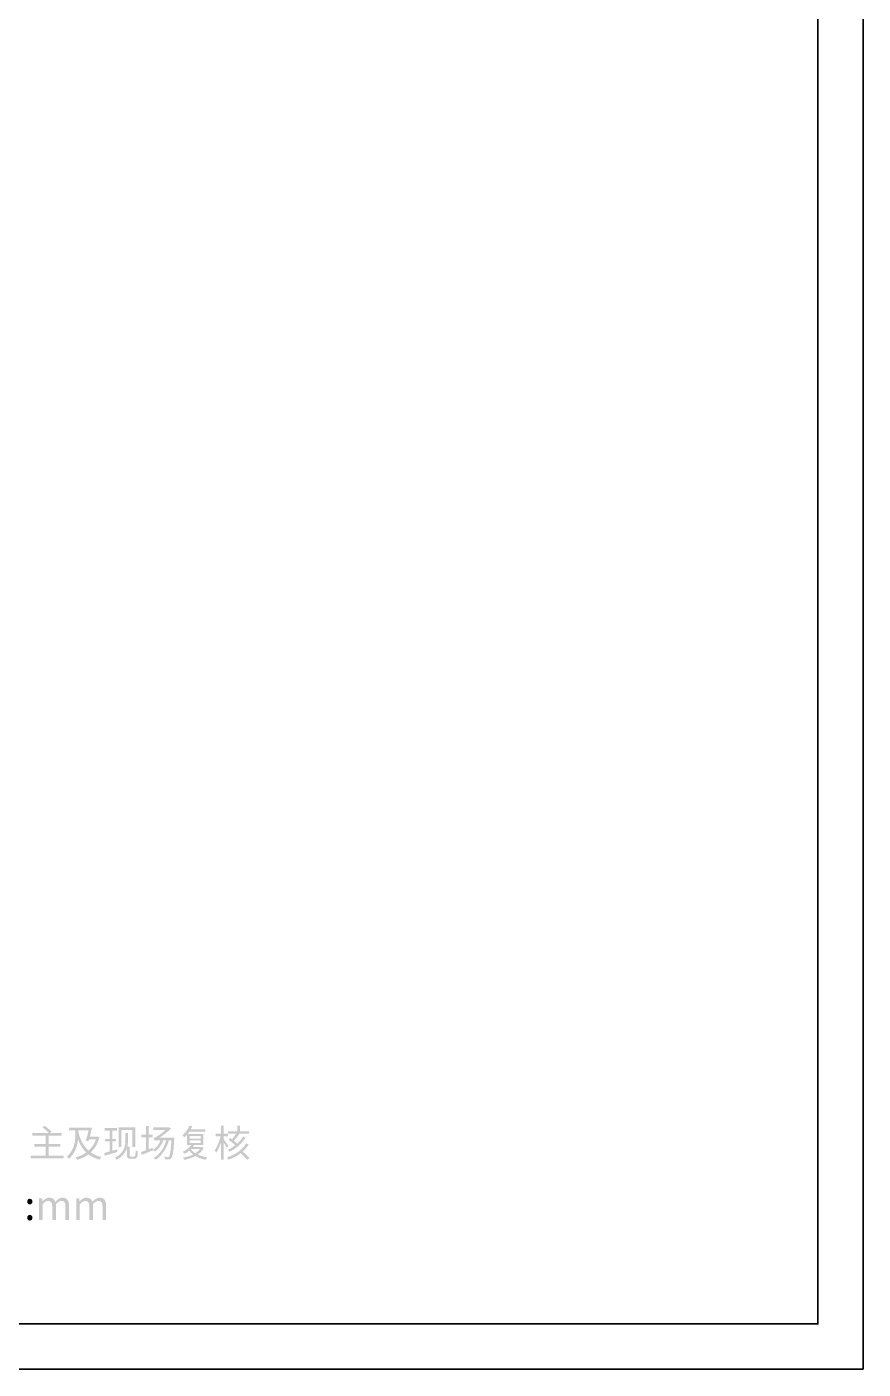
# Model space of a CAD drawing. Header units: millimetres. Extents: x -4600 to 229000, y -4300 to 19460.
# Drawn here: x 141597 to 149000, y -4300 to 7580 of the extents above; entities that cross this region are included whole.
import ezdxf

# ---------------------------------------------------------------- set-up
doc = ezdxf.new("R2010")
doc.units = ezdxf.units.MM
doc.header["$LTSCALE"] = 100
doc.layers.add('A-NOTE', color=7, linetype='Continuous', lineweight=18)
doc.layers.add('A-SHEET', color=7, linetype='Continuous', lineweight=35)

# ---------------------------------------------------------------- blocks, each defined once
blk = doc.blocks.new('A04_SHEET')
at = {"layer": 'A-NOTE'}
h = blk.add_hatch(color=256, dxfattribs=at)
edge = h.paths.add_edge_path()
edge.add_spline(control_points=[(21735, -2160), (21755, -2174), (21778, -2195), (21791, -2210)], knot_values=[0, 0, 0, 0, 1, 1, 1, 1], degree=3, periodic=0)
edge.add_line((21791, -2210), (21646, -2210))
edge.add_line((21646, -2210), (21646, -2234))
edge.add_line((21646, -2234), (21763, -2234))
edge.add_line((21763, -2234), (21763, -2306))
edge.add_line((21763, -2306), (21662, -2306))
edge.add_line((21662, -2306), (21662, -2330))
edge.add_line((21662, -2330), (21763, -2330))
edge.add_line((21763, -2330), (21763, -2411))
edge.add_line((21763, -2411), (21631, -2411))
edge.add_line((21631, -2411), (21631, -2435))
edge.add_line((21631, -2435), (21923, -2435))
edge.add_line((21923, -2435), (21923, -2411))
edge.add_line((21923, -2411), (21790, -2411))
edge.add_line((21790, -2411), (21790, -2330))
edge.add_line((21790, -2330), (21893, -2330))
edge.add_line((21893, -2330), (21893, -2306))
edge.add_line((21893, -2306), (21790, -2306))
edge.add_line((21790, -2306), (21790, -2234))
edge.add_line((21790, -2234), (21906, -2234))
edge.add_line((21906, -2234), (21906, -2210))
edge.add_line((21906, -2210), (21800, -2210))
edge.add_line((21800, -2210), (21816, -2199))
edge.add_spline(control_points=[(21816, -2199), (21803, -2184), (21776, -2161), (21755, -2146)], knot_values=[0, 0, 0, 0, 1, 1, 1, 1], degree=3, periodic=0)
edge.add_line((21755, -2146), (21735, -2160))
h = blk.add_hatch(color=256, dxfattribs=at)
edge = h.paths.add_edge_path()
edge.add_line((21970, -2163), (21970, -2187))
edge.add_line((21970, -2187), (22027, -2187))
edge.add_line((22027, -2187), (22027, -2214))
edge.add_spline(control_points=[(22027, -2214), (22027, -2273), (22022, -2355), (21952, -2420)], knot_values=[0, 0, 0, 0, 1, 1, 1, 1], degree=3, periodic=0)
edge.add_spline(control_points=[(21952, -2420), (21957, -2424), (21966, -2434), (21970, -2440)], knot_values=[0, 0, 0, 0, 1, 1, 1, 1], degree=3, periodic=0)
edge.add_spline(control_points=[(21970, -2440), (22027, -2386), (22045, -2323), (22050, -2267)], knot_values=[0, 0, 0, 0, 1, 1, 1, 1], degree=3, periodic=0)
edge.add_spline(control_points=[(22050, -2267), (22068, -2313), (22091, -2352), (22123, -2382)], knot_values=[0, 0, 0, 0, 1, 1, 1, 1], degree=3, periodic=0)
edge.add_spline(control_points=[(22123, -2382), (22095, -2403), (22062, -2416), (22028, -2425)], knot_values=[0, 0, 0, 0, 1, 1, 1, 1], degree=3, periodic=0)
edge.add_spline(control_points=[(22028, -2425), (22033, -2430), (22039, -2440), (22042, -2447)], knot_values=[0, 0, 0, 0, 1, 1, 1, 1], degree=3, periodic=0)
edge.add_spline(control_points=[(22042, -2447), (22079, -2436), (22113, -2421), (22142, -2399)], knot_values=[0, 0, 0, 0, 1, 1, 1, 1], degree=3, periodic=0)
edge.add_spline(control_points=[(22142, -2399), (22170, -2420), (22202, -2435), (22241, -2446)], knot_values=[0, 0, 0, 0, 1, 1, 1, 1], degree=3, periodic=0)
edge.add_spline(control_points=[(22241, -2446), (22245, -2439), (22252, -2428), (22258, -2423)], knot_values=[0, 0, 0, 0, 1, 1, 1, 1], degree=3, periodic=0)
edge.add_spline(control_points=[(22258, -2423), (22221, -2414), (22190, -2400), (22163, -2381)], knot_values=[0, 0, 0, 0, 1, 1, 1, 1], degree=3, periodic=0)
edge.add_spline(control_points=[(22163, -2381), (22198, -2349), (22225, -2306), (22239, -2247)], knot_values=[0, 0, 0, 0, 1, 1, 1, 1], degree=3, periodic=0)
edge.add_line((22239, -2247), (22222, -2241))
edge.add_line((22222, -2241), (22218, -2242))
edge.add_line((22218, -2242), (22155, -2242))
edge.add_spline(control_points=[(22155, -2242), (22162, -2215), (22169, -2187), (22173, -2165)], knot_values=[0, 0, 0, 0, 1, 1, 1, 1], degree=3, periodic=0)
edge.add_line((22173, -2165), (22155, -2161))
edge.add_line((22155, -2161), (22150, -2163))
edge.add_line((22150, -2163), (21970, -2163))
edge = h.paths.add_edge_path(flags=0)
edge.add_spline(control_points=[(22144, -2366), (22098, -2325), (22069, -2268), (22052, -2197)], knot_values=[0, 0, 0, 0, 1, 1, 1, 1], degree=3, periodic=0)
edge.add_line((22052, -2197), (22052, -2187))
edge.add_line((22052, -2187), (22143, -2187))
edge.add_spline(control_points=[(22143, -2187), (22137, -2214), (22127, -2250), (22119, -2278)], knot_values=[0, 0, 0, 0, 1, 1, 1, 1], degree=3, periodic=0)
edge.add_line((22119, -2278), (22144, -2282))
edge.add_line((22144, -2282), (22149, -2265))
edge.add_line((22149, -2265), (22208, -2265))
edge.add_spline(control_points=[(22208, -2265), (22195, -2307), (22172, -2340), (22144, -2366)], knot_values=[0, 0, 0, 0, 1, 1, 1, 1], degree=3, periodic=0)
h = blk.add_hatch(color=256, dxfattribs=at)
edge = h.paths.add_edge_path()
edge.add_line((22282, -2387), (22287, -2411))
edge.add_spline(control_points=[(22287, -2411), (22318, -2402), (22360, -2389), (22399, -2378)], knot_values=[0, 0, 0, 0, 1, 1, 1, 1], degree=3, periodic=0)
edge.add_line((22399, -2378), (22396, -2355))
edge.add_line((22396, -2355), (22353, -2368))
edge.add_line((22353, -2368), (22353, -2285))
edge.add_line((22353, -2285), (22387, -2285))
edge.add_line((22387, -2285), (22387, -2262))
edge.add_line((22387, -2262), (22353, -2262))
edge.add_line((22353, -2262), (22353, -2190))
edge.add_line((22353, -2190), (22394, -2190))
edge.add_line((22394, -2190), (22394, -2167))
edge.add_line((22394, -2167), (22286, -2167))
edge.add_line((22286, -2167), (22286, -2190))
edge.add_line((22286, -2190), (22329, -2190))
edge.add_line((22329, -2190), (22329, -2262))
edge.add_line((22329, -2262), (22290, -2262))
edge.add_line((22290, -2262), (22290, -2285))
edge.add_line((22290, -2285), (22329, -2285))
edge.add_line((22329, -2285), (22329, -2374))
edge.add_spline(control_points=[(22329, -2374), (22311, -2379), (22295, -2384), (22282, -2387)], knot_values=[0, 0, 0, 0, 1, 1, 1, 1], degree=3, periodic=0)
h = blk.add_hatch(color=256, dxfattribs=at)
edge = h.paths.add_edge_path()
edge.add_line((22470, -2210), (22470, -2274))
edge.add_spline(control_points=[(22470, -2274), (22470, -2325), (22459, -2387), (22376, -2429)], knot_values=[0, 0, 0, 0, 1, 1, 1, 1], degree=3, periodic=0)
edge.add_spline(control_points=[(22376, -2429), (22381, -2433), (22389, -2442), (22392, -2447)], knot_values=[0, 0, 0, 0, 1, 1, 1, 1], degree=3, periodic=0)
edge.add_spline(control_points=[(22392, -2447), (22446, -2419), (22472, -2380), (22484, -2340)], knot_values=[0, 0, 0, 0, 1, 1, 1, 1], degree=3, periodic=0)
edge.add_line((22484, -2340), (22484, -2410))
edge.add_spline(control_points=[(22484, -2410), (22484, -2432), (22492, -2438), (22515, -2438)], knot_values=[0, 0, 0, 0, 1, 1, 1, 1], degree=3, periodic=0)
edge.add_line((22515, -2438), (22545, -2438))
edge.add_spline(control_points=[(22545, -2438), (22573, -2438), (22577, -2425), (22580, -2373)], knot_values=[0, 0, 0, 0, 1, 1, 1, 1], degree=3, periodic=0)
edge.add_spline(control_points=[(22580, -2373), (22574, -2372), (22566, -2368), (22560, -2363)], knot_values=[0, 0, 0, 0, 1, 1, 1, 1], degree=3, periodic=0)
edge.add_spline(control_points=[(22560, -2363), (22559, -2410), (22557, -2419), (22545, -2419)], knot_values=[0, 0, 0, 0, 1, 1, 1, 1], degree=3, periodic=0)
edge.add_line((22545, -2419), (22518, -2419))
edge.add_spline(control_points=[(22518, -2419), (22509, -2419), (22507, -2417), (22507, -2407)], knot_values=[0, 0, 0, 0, 1, 1, 1, 1], degree=3, periodic=0)
edge.add_line((22507, -2407), (22507, -2330))
edge.add_line((22507, -2330), (22487, -2330))
edge.add_spline(control_points=[(22487, -2330), (22491, -2311), (22492, -2292), (22492, -2274)], knot_values=[0, 0, 0, 0, 1, 1, 1, 1], degree=3, periodic=0)
edge.add_line((22492, -2274), (22492, -2210))
edge.add_line((22492, -2210), (22470, -2210))
h.paths.add_polyline_path([(22409, -2161), (22409, -2335), (22433, -2335), (22433, -2183), (22532, -2183), (22532, -2335), (22556, -2335), (22556, -2161), (22409, -2161)], flags=0)
h = blk.add_hatch(color=256, dxfattribs=at)
edge = h.paths.add_edge_path()
edge.add_spline(control_points=[(22730, -2278), (22732, -2275), (22743, -2274), (22758, -2274)], knot_values=[0, 0, 0, 0, 1, 1, 1, 1], degree=3, periodic=0)
edge.add_line((22758, -2274), (22781, -2274))
edge.add_spline(control_points=[(22781, -2274), (22768, -2310), (22744, -2340), (22714, -2359)], knot_values=[0, 0, 0, 0, 1, 1, 1, 1], degree=3, periodic=0)
edge.add_line((22714, -2359), (22710, -2340))
edge.add_line((22710, -2340), (22675, -2354))
edge.add_line((22675, -2354), (22675, -2248))
edge.add_line((22675, -2248), (22711, -2248))
edge.add_line((22711, -2248), (22711, -2225))
edge.add_line((22711, -2225), (22675, -2225))
edge.add_line((22675, -2225), (22675, -2149))
edge.add_line((22675, -2149), (22652, -2149))
edge.add_line((22652, -2149), (22652, -2225))
edge.add_line((22652, -2225), (22611, -2225))
edge.add_line((22611, -2225), (22611, -2248))
edge.add_line((22611, -2248), (22652, -2248))
edge.add_line((22652, -2248), (22652, -2362))
edge.add_spline(control_points=[(22652, -2362), (22635, -2368), (22619, -2374), (22607, -2378)], knot_values=[0, 0, 0, 0, 1, 1, 1, 1], degree=3, periodic=0)
edge.add_line((22607, -2378), (22615, -2403))
edge.add_spline(control_points=[(22615, -2403), (22643, -2392), (22680, -2377), (22714, -2363)], knot_values=[0, 0, 0, 0, 1, 1, 1, 1], degree=3, periodic=0)
edge.add_line((22714, -2363), (22714, -2360))
edge.add_spline(control_points=[(22714, -2360), (22719, -2363), (22728, -2370), (22732, -2374)], knot_values=[0, 0, 0, 0, 1, 1, 1, 1], degree=3, periodic=0)
edge.add_spline(control_points=[(22732, -2374), (22763, -2351), (22790, -2317), (22805, -2274)], knot_values=[0, 0, 0, 0, 1, 1, 1, 1], degree=3, periodic=0)
edge.add_line((22805, -2274), (22832, -2274))
edge.add_spline(control_points=[(22832, -2274), (22811, -2344), (22775, -2398), (22719, -2432)], knot_values=[0, 0, 0, 0, 1, 1, 1, 1], degree=3, periodic=0)
edge.add_spline(control_points=[(22719, -2432), (22725, -2435), (22734, -2442), (22738, -2446)], knot_values=[0, 0, 0, 0, 1, 1, 1, 1], degree=3, periodic=0)
edge.add_spline(control_points=[(22738, -2446), (22793, -2409), (22832, -2351), (22855, -2274)], knot_values=[0, 0, 0, 0, 1, 1, 1, 1], degree=3, periodic=0)
edge.add_line((22855, -2274), (22877, -2274))
edge.add_spline(control_points=[(22877, -2274), (22871, -2370), (22864, -2408), (22856, -2417)], knot_values=[0, 0, 0, 0, 1, 1, 1, 1], degree=3, periodic=0)
edge.add_spline(control_points=[(22856, -2417), (22853, -2421), (22850, -2422), (22844, -2421)], knot_values=[0, 0, 0, 0, 1, 1, 1, 1], degree=3, periodic=0)
edge.add_spline(control_points=[(22844, -2421), (22839, -2421), (22826, -2421), (22813, -2420)], knot_values=[0, 0, 0, 0, 1, 1, 1, 1], degree=3, periodic=0)
edge.add_spline(control_points=[(22813, -2420), (22817, -2427), (22819, -2436), (22820, -2443)], knot_values=[0, 0, 0, 0, 1, 1, 1, 1], degree=3, periodic=0)
edge.add_spline(control_points=[(22820, -2443), (22833, -2444), (22847, -2444), (22855, -2443)], knot_values=[0, 0, 0, 0, 1, 1, 1, 1], degree=3, periodic=0)
edge.add_spline(control_points=[(22855, -2443), (22864, -2442), (22871, -2440), (22877, -2432)], knot_values=[0, 0, 0, 0, 1, 1, 1, 1], degree=3, periodic=0)
edge.add_spline(control_points=[(22877, -2432), (22888, -2418), (22895, -2378), (22902, -2263)], knot_values=[0, 0, 0, 0, 1, 1, 1, 1], degree=3, periodic=0)
edge.add_spline(control_points=[(22902, -2263), (22902, -2259), (22903, -2251), (22903, -2251)], knot_values=[0, 0, 0, 0, 1, 1, 1, 1], degree=3, periodic=0)
edge.add_line((22903, -2251), (22771, -2251))
edge.add_spline(control_points=[(22771, -2251), (22804, -2230), (22838, -2203), (22873, -2172)], knot_values=[0, 0, 0, 0, 1, 1, 1, 1], degree=3, periodic=0)
edge.add_line((22873, -2172), (22855, -2158))
edge.add_line((22855, -2158), (22849, -2160))
edge.add_line((22849, -2160), (22718, -2160))
edge.add_line((22718, -2160), (22718, -2184))
edge.add_line((22718, -2184), (22823, -2184))
edge.add_spline(control_points=[(22823, -2184), (22795, -2209), (22763, -2232), (22752, -2239), (22739, -2247), (22727, -2254), (22719, -2255)], knot_values=[0, 0, 0, 0, 1, 1, 1, 2, 2, 2, 2], degree=3, periodic=0)
edge.add_spline(control_points=[(22719, -2255), (22722, -2261), (22728, -2272), (22730, -2278)], knot_values=[0, 0, 0, 0, 1, 1, 1, 1], degree=3, periodic=0)
h = blk.add_hatch(color=256, dxfattribs=at)
edge = h.paths.add_edge_path()
edge.add_spline(control_points=[(23036, -2144), (23023, -2178), (23000, -2210), (22974, -2231)], knot_values=[0, 0, 0, 0, 1, 1, 1, 1], degree=3, periodic=0)
edge.add_spline(control_points=[(22974, -2231), (22980, -2234), (22989, -2244), (22993, -2248)], knot_values=[0, 0, 0, 0, 1, 1, 1, 1], degree=3, periodic=0)
edge.add_spline(control_points=[(22993, -2248), (23001, -2241), (23009, -2233), (23016, -2224)], knot_values=[0, 0, 0, 0, 1, 1, 1, 1], degree=3, periodic=0)
edge.add_line((23016, -2224), (23016, -2315))
edge.add_line((23016, -2315), (23053, -2315))
edge.add_spline(control_points=[(23053, -2315), (23035, -2341), (23006, -2363), (22976, -2377)], knot_values=[0, 0, 0, 0, 1, 1, 1, 1], degree=3, periodic=0)
edge.add_spline(control_points=[(22976, -2377), (22981, -2381), (22990, -2390), (22993, -2394)], knot_values=[0, 0, 0, 0, 1, 1, 1, 1], degree=3, periodic=0)
edge.add_spline(control_points=[(22993, -2394), (23007, -2387), (23021, -2377), (23034, -2366)], knot_values=[0, 0, 0, 0, 1, 1, 1, 1], degree=3, periodic=0)
edge.add_spline(control_points=[(23034, -2366), (23044, -2379), (23055, -2390), (23069, -2400)], knot_values=[0, 0, 0, 0, 1, 1, 1, 1], degree=3, periodic=0)
edge.add_spline(control_points=[(23069, -2400), (23042, -2414), (23010, -2423), (22979, -2428)], knot_values=[0, 0, 0, 0, 1, 1, 1, 1], degree=3, periodic=0)
edge.add_spline(control_points=[(22979, -2428), (22983, -2433), (22989, -2442), (22991, -2448)], knot_values=[0, 0, 0, 0, 1, 1, 1, 1], degree=3, periodic=0)
edge.add_spline(control_points=[(22991, -2448), (23025, -2441), (23059, -2430), (23089, -2414)], knot_values=[0, 0, 0, 0, 1, 1, 1, 1], degree=3, periodic=0)
edge.add_spline(control_points=[(23089, -2414), (23115, -2429), (23146, -2440), (23179, -2447)], knot_values=[0, 0, 0, 0, 1, 1, 1, 1], degree=3, periodic=0)
edge.add_spline(control_points=[(23179, -2447), (23182, -2440), (23189, -2430), (23194, -2425)], knot_values=[0, 0, 0, 0, 1, 1, 1, 1], degree=3, periodic=0)
edge.add_spline(control_points=[(23194, -2425), (23164, -2421), (23135, -2412), (23110, -2400)], knot_values=[0, 0, 0, 0, 1, 1, 1, 1], degree=3, periodic=0)
edge.add_spline(control_points=[(23110, -2400), (23132, -2385), (23151, -2365), (23163, -2340)], knot_values=[0, 0, 0, 0, 1, 1, 1, 1], degree=3, periodic=0)
edge.add_line((23163, -2340), (23147, -2333))
edge.add_line((23147, -2333), (23143, -2334))
edge.add_line((23143, -2334), (23066, -2334))
edge.add_spline(control_points=[(23066, -2334), (23071, -2328), (23075, -2321), (23079, -2315)], knot_values=[0, 0, 0, 0, 1, 1, 1, 1], degree=3, periodic=0)
edge.add_line((23079, -2315), (23160, -2315))
edge.add_line((23160, -2315), (23160, -2219))
edge.add_line((23160, -2219), (23020, -2219))
edge.add_spline(control_points=[(23020, -2219), (23025, -2213), (23030, -2206), (23034, -2199)], knot_values=[0, 0, 0, 0, 1, 1, 1, 1], degree=3, periodic=0)
edge.add_line((23034, -2199), (23176, -2199))
edge.add_line((23176, -2199), (23176, -2178))
edge.add_line((23176, -2178), (23047, -2178))
edge.add_spline(control_points=[(23047, -2178), (23052, -2169), (23056, -2160), (23060, -2151)], knot_values=[0, 0, 0, 0, 1, 1, 1, 1], degree=3, periodic=0)
edge.add_line((23060, -2151), (23036, -2144))
edge = h.paths.add_edge_path(flags=0)
edge.add_line((23048, -2354), (23049, -2352))
edge.add_line((23049, -2352), (23129, -2352))
edge.add_spline(control_points=[(23129, -2352), (23119, -2366), (23105, -2378), (23089, -2389)], knot_values=[0, 0, 0, 0, 1, 1, 1, 1], degree=3, periodic=0)
edge.add_spline(control_points=[(23089, -2389), (23072, -2379), (23058, -2367), (23048, -2354)], knot_values=[0, 0, 0, 0, 1, 1, 1, 1], degree=3, periodic=0)
h.paths.add_polyline_path([(23039, -2275), (23137, -2275), (23137, -2298), (23039, -2298), (23039, -2275)], flags=0)
h.paths.add_polyline_path([(23039, -2236), (23137, -2236), (23137, -2259), (23039, -2259), (23039, -2236)], flags=0)
h = blk.add_hatch(color=256, dxfattribs=at)
edge = h.paths.add_edge_path()
edge.add_line((23315, -2145), (23315, -2215))
edge.add_line((23315, -2215), (23267, -2215))
edge.add_line((23267, -2215), (23267, -2238))
edge.add_line((23267, -2238), (23312, -2238))
edge.add_spline(control_points=[(23312, -2238), (23302, -2283), (23281, -2335), (23260, -2363)], knot_values=[0, 0, 0, 0, 1, 1, 1, 1], degree=3, periodic=0)
edge.add_spline(control_points=[(23260, -2363), (23265, -2368), (23270, -2378), (23273, -2384)], knot_values=[0, 0, 0, 0, 1, 1, 1, 1], degree=3, periodic=0)
edge.add_spline(control_points=[(23273, -2384), (23289, -2363), (23304, -2328), (23315, -2292)], knot_values=[0, 0, 0, 0, 1, 1, 1, 1], degree=3, periodic=0)
edge.add_line((23315, -2292), (23315, -2446))
edge.add_line((23315, -2446), (23338, -2446))
edge.add_line((23338, -2446), (23338, -2292))
edge.add_spline(control_points=[(23338, -2292), (23349, -2310), (23361, -2331), (23367, -2342)], knot_values=[0, 0, 0, 0, 1, 1, 1, 1], degree=3, periodic=0)
edge.add_line((23367, -2342), (23381, -2323))
edge.add_spline(control_points=[(23381, -2323), (23375, -2314), (23347, -2275), (23338, -2263)], knot_values=[0, 0, 0, 0, 1, 1, 1, 1], degree=3, periodic=0)
edge.add_line((23338, -2263), (23338, -2238))
edge.add_line((23338, -2238), (23377, -2238))
edge.add_line((23377, -2238), (23377, -2215))
edge.add_line((23377, -2215), (23338, -2215))
edge.add_line((23338, -2215), (23338, -2145))
edge.add_line((23338, -2145), (23315, -2145))
h = blk.add_hatch(color=256, dxfattribs=at)
edge = h.paths.add_edge_path()
edge.add_spline(control_points=[(23511, -2242), (23498, -2264), (23481, -2285), (23459, -2304)], knot_values=[0, 0, 0, 0, 1, 1, 1, 1], degree=3, periodic=0)
edge.add_spline(control_points=[(23459, -2304), (23452, -2296), (23441, -2287), (23430, -2279)], knot_values=[0, 0, 0, 0, 1, 1, 1, 1], degree=3, periodic=0)
edge.add_spline(control_points=[(23430, -2279), (23445, -2262), (23464, -2238), (23478, -2218)], knot_values=[0, 0, 0, 0, 1, 1, 1, 1], degree=3, periodic=0)
edge.add_line((23478, -2218), (23477, -2217))
edge.add_line((23477, -2217), (23563, -2217))
edge.add_line((23563, -2217), (23563, -2195))
edge.add_line((23563, -2195), (23484, -2195))
edge.add_line((23484, -2195), (23484, -2146))
edge.add_line((23484, -2146), (23460, -2146))
edge.add_line((23460, -2146), (23460, -2195))
edge.add_line((23460, -2195), (23378, -2195))
edge.add_line((23378, -2195), (23378, -2217))
edge.add_line((23378, -2217), (23448, -2217))
edge.add_spline(control_points=[(23448, -2217), (23438, -2233), (23425, -2252), (23414, -2266)], knot_values=[0, 0, 0, 0, 1, 1, 1, 1], degree=3, periodic=0)
edge.add_line((23414, -2266), (23397, -2254))
edge.add_line((23397, -2254), (23382, -2270))
edge.add_spline(control_points=[(23382, -2270), (23402, -2284), (23426, -2304), (23441, -2319)], knot_values=[0, 0, 0, 0, 1, 1, 1, 1], degree=3, periodic=0)
edge.add_spline(control_points=[(23441, -2319), (23421, -2335), (23398, -2348), (23376, -2358)], knot_values=[0, 0, 0, 0, 1, 1, 1, 1], degree=3, periodic=0)
edge.add_spline(control_points=[(23376, -2358), (23381, -2362), (23388, -2370), (23391, -2376)], knot_values=[0, 0, 0, 0, 1, 1, 1, 1], degree=3, periodic=0)
edge.add_spline(control_points=[(23391, -2376), (23449, -2348), (23502, -2302), (23533, -2250)], knot_values=[0, 0, 0, 0, 1, 1, 1, 1], degree=3, periodic=0)
edge.add_line((23533, -2250), (23511, -2242))
edge = h.paths.add_edge_path(flags=0)
edge.add_spline(control_points=[(23539, -2301), (23505, -2358), (23442, -2403), (23367, -2426)], knot_values=[0, 0, 0, 0, 1, 1, 1, 1], degree=3, periodic=0)
edge.add_spline(control_points=[(23367, -2426), (23373, -2431), (23378, -2440), (23382, -2446)], knot_values=[0, 0, 0, 0, 1, 1, 1, 1], degree=3, periodic=0)
edge.add_spline(control_points=[(23382, -2446), (23422, -2432), (23459, -2413), (23490, -2389)], knot_values=[0, 0, 0, 0, 1, 1, 1, 1], degree=3, periodic=0)
edge.add_spline(control_points=[(23490, -2389), (23512, -2408), (23535, -2432), (23547, -2447)], knot_values=[0, 0, 0, 0, 1, 1, 1, 1], degree=3, periodic=0)
edge.add_line((23547, -2447), (23567, -2432))
edge.add_spline(control_points=[(23567, -2432), (23554, -2416), (23529, -2393), (23508, -2374)], knot_values=[0, 0, 0, 0, 1, 1, 1, 1], degree=3, periodic=0)
edge.add_spline(control_points=[(23508, -2374), (23529, -2355), (23547, -2335), (23561, -2311)], knot_values=[0, 0, 0, 0, 1, 1, 1, 1], degree=3, periodic=0)
edge.add_line((23561, -2311), (23539, -2301))
h = blk.add_hatch(color=256, dxfattribs=at)
edge = h.paths.add_edge_path()
edge.add_spline(control_points=[(21623, -2842), (21636, -2842), (21647, -2832), (21647, -2817), (21647, -2802), (21636, -2792), (21623, -2792), (21610, -2792), (21600, -2802), (21600, -2817), (21600, -2832), (21610, -2842), (21623, -2842)], knot_values=[0, 0, 0, 0, 1, 1, 1, 2, 2, 2, 3, 3, 3, 4, 4, 4, 4], degree=3, periodic=0)
h = blk.add_hatch(color=256, dxfattribs=at)
edge = h.paths.add_edge_path()
edge.add_line((21705, -2980), (21738, -2980))
edge.add_line((21738, -2980), (21738, -2840))
edge.add_spline(control_points=[(21738, -2840), (21755, -2820), (21772, -2811), (21786, -2811), (21811, -2811), (21822, -2826), (21822, -2862)], knot_values=[0, 0, 0, 0, 1, 1, 1, 2, 2, 2, 2], degree=3, periodic=0)
edge.add_line((21822, -2862), (21822, -2980))
edge.add_line((21822, -2980), (21854, -2980))
edge.add_line((21854, -2980), (21854, -2840))
edge.add_spline(control_points=[(21854, -2840), (21872, -2820), (21888, -2811), (21903, -2811), (21927, -2811), (21939, -2826), (21939, -2862)], knot_values=[0, 0, 0, 0, 1, 1, 1, 2, 2, 2, 2], degree=3, periodic=0)
edge.add_line((21939, -2862), (21939, -2980))
edge.add_line((21939, -2980), (21971, -2980))
edge.add_line((21971, -2980), (21971, -2858))
edge.add_spline(control_points=[(21971, -2858), (21971, -2809), (21952, -2782), (21913, -2782), (21889, -2782), (21869, -2798), (21849, -2819)], knot_values=[0, 0, 0, 0, 1, 1, 1, 2, 2, 2, 2], degree=3, periodic=0)
edge.add_spline(control_points=[(21849, -2819), (21841, -2797), (21825, -2782), (21796, -2782), (21773, -2782), (21753, -2797), (21736, -2815)], knot_values=[0, 0, 0, 0, 1, 1, 1, 2, 2, 2, 2], degree=3, periodic=0)
edge.add_line((21736, -2815), (21735, -2815))
edge.add_line((21735, -2815), (21732, -2787))
edge.add_line((21732, -2787), (21705, -2787))
edge.add_line((21705, -2787), (21705, -2980))
h = blk.add_hatch(color=256, dxfattribs=at)
edge = h.paths.add_edge_path()
edge.add_line((22034, -2980), (22066, -2980))
edge.add_line((22066, -2980), (22066, -2840))
edge.add_spline(control_points=[(22066, -2840), (22084, -2820), (22100, -2811), (22115, -2811), (22139, -2811), (22150, -2826), (22150, -2862)], knot_values=[0, 0, 0, 0, 1, 1, 1, 2, 2, 2, 2], degree=3, periodic=0)
edge.add_line((22150, -2862), (22150, -2980))
edge.add_line((22150, -2980), (22183, -2980))
edge.add_line((22183, -2980), (22183, -2840))
edge.add_spline(control_points=[(22183, -2840), (22201, -2820), (22216, -2811), (22231, -2811), (22256, -2811), (22267, -2826), (22267, -2862)], knot_values=[0, 0, 0, 0, 1, 1, 1, 2, 2, 2, 2], degree=3, periodic=0)
edge.add_line((22267, -2862), (22267, -2980))
edge.add_line((22267, -2980), (22299, -2980))
edge.add_line((22299, -2980), (22299, -2858))
edge.add_spline(control_points=[(22299, -2858), (22299, -2809), (22281, -2782), (22241, -2782), (22217, -2782), (22198, -2798), (22177, -2819)], knot_values=[0, 0, 0, 0, 1, 1, 1, 2, 2, 2, 2], degree=3, periodic=0)
edge.add_spline(control_points=[(22177, -2819), (22170, -2797), (22154, -2782), (22124, -2782), (22101, -2782), (22081, -2797), (22064, -2815)], knot_values=[0, 0, 0, 0, 1, 1, 1, 2, 2, 2, 2], degree=3, periodic=0)
edge.add_line((22064, -2815), (22063, -2815))
edge.add_line((22063, -2815), (22060, -2787))
edge.add_line((22060, -2787), (22034, -2787))
edge.add_line((22034, -2787), (22034, -2980))
h = blk.add_hatch(color=256, dxfattribs=at)
edge = h.paths.add_edge_path()
edge.add_spline(control_points=[(21623, -2985), (21636, -2985), (21647, -2975), (21647, -2960), (21647, -2945), (21636, -2935), (21623, -2935), (21610, -2935), (21600, -2945), (21600, -2960), (21600, -2975), (21610, -2985), (21623, -2985)], knot_values=[0, 0, 0, 0, 1, 1, 1, 2, 2, 2, 3, 3, 3, 4, 4, 4, 4], degree=3, periodic=0)
at = {"layer": 'A-SHEET'}
for points in [[(-4600, -4300), (29000, -4300), (29000, 19460), (-4600, 19460)], [(-4200, -3900), (28600, -3900), (28600, 19060), (-4200, 19060)]]:
    blk.add_lwpolyline(points, close=True, dxfattribs=at)

msp = doc.modelspace()

# ---------------------------------------------------------------- block references
msp.add_blockref('A04_SHEET', (120000, 0))

doc.saveas('drawing.dxf')
